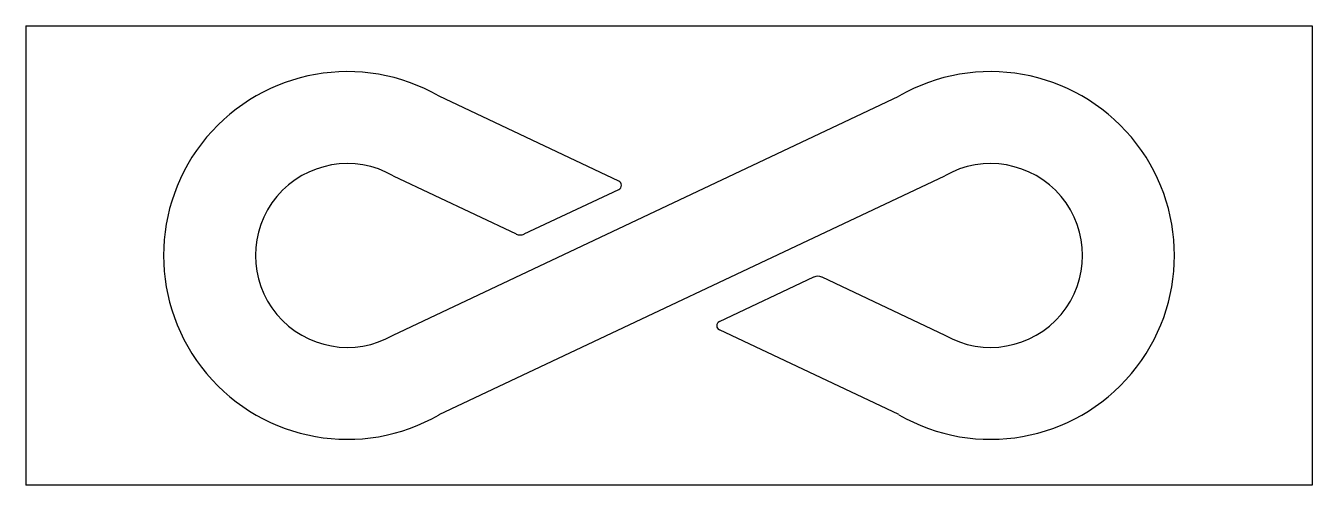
# Model space of a CAD drawing. Header units: millimetres. Extents: x 212 to 352, y 85 to 135.
import ezdxf

# ---------------------------------------------------------------- set-up
doc = ezdxf.new("R2010")
doc.units = ezdxf.units.MM

msp = doc.modelspace()

# ---------------------------------------------------------------- linework, layer by layer
for p, q in [((211.73, 134.6), (351.73, 134.6)), ((211.73, 134.6), (211.73, 84.6)), ((351.73, 134.6), (351.73, 84.6)), ((251.73, 100.94), (306.73, 126.92)), ((276.26, 117.69), (256.73, 126.92)), ((251.73, 118.26), (265.11, 111.94)), ((256.73, 92.28), (311.73, 118.26)), ((265.97, 111.94), (276.26, 116.79)), ((287.21, 102.4), (297.5, 107.26)), ((298.35, 107.26), (311.73, 100.94)), ((306.73, 92.28), (287.21, 101.5)), ((351.73, 84.6), (211.73, 84.6))]:
    msp.add_line(p, q)
for centre, radius, start, end in [((246.73, 109.6), 20, 60, 300), ((316.73, 109.6), 20, 240, 120), ((246.73, 109.6), 10, 60, 300), ((316.73, 109.6), 10, 240, 120), ((276.05, 117.24), 0.5, 295.2509, 64.715), ((265.54, 112.84), 1, 244.715, 295.2509), ((297.92, 106.35), 1, 64.715, 115.2509), ((287.42, 101.95), 0.5, 115.2509, 244.715)]:
    msp.add_arc(centre, radius, start, end)

doc.saveas('drawing.dxf')
